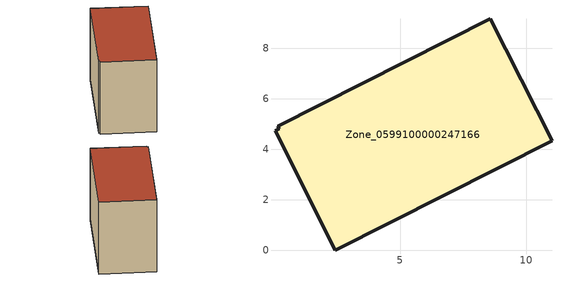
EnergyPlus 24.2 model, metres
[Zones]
Zone_0599100000247166
 floor ground (C_G): 0.05,4.72 0.21,4.8 0.17,4.9 8.57,9.16 11.01,4.34 2.43,0 z3.11
 wall outside (C_F): 11.01,4.34 8.57,9.16 0.17,4.9 0.21,4.8 0.05,4.72 2.43,0 11.01,4.34 z3.11:10.97
 roof outside (C_R): 0.21,4.8 0.05,4.72 2.43,0 11.01,4.34 8.57,9.16 0.17,4.9 z10.97
[BUILDING]
Pand.0599100000247166: North Axis=0; Terrain=City; Loads Convergence Tolerance Value=0.04; Temperature Convergence Tolerance Value=0.4; Solar Distribution=FullExterior; Maximum Number of Warmup Days=25; Minimum Number of Warmup Days=1
[Site:Location]
Rotterdam.The.Hague.AP_ZH_NLD Design_Conditions: Latitude=51.96; Longitude=4.45; Time Zone=1; Elevation=-4.5
[SITE:GROUNDTEMPERATURE:BUILDINGSURFACE]
18, 18, 18, 18, 18, 18, 18, 18, 18, 18, 18, 18
[MATERIAL] Thermal Absorptance=0.9; Solar Absorptance=0.7; Visible Absorptance=0.7
Name | Roughness | Thickness | Conductivity | Density | Specific Heat
G.TI.1975-1991 | MediumSmooth | 0.15 | 0.288461 | 540 | 1210
F.TI.1975-1991 | Rough | 0.3 | 0.230769 | 1920 | 840
R.TI.1975-1991 | MediumRough | 0.2 | 0.153846 | 1500 | 1000
[CONSTRUCTION]
C_G: G.TI.1975-1991
C_F: F.TI.1975-1991
C_R: R.TI.1975-1991
[ZONE]
Zone_0599100000247166: Type=1; Multiplier=1; Ceiling Height=Autocalculate; Volume=Autocalculate; Floor Area=autocalculate; Part of Total Floor Area=Yes
[ZONEINFILTRATION:DESIGNFLOWRATE]
Infil_Zone_0599100000247166: Zone or ZoneList or Space or SpaceList=Zone_0599100000247166; Schedule=AlwaysOn; Design Flow Rate Calculation Method=Flow/Area; Flow Rate per Floor Area=0.003; Constant Term Coefficient=1; Temperature Term Coefficient=0; Velocity Term Coefficient=0; Velocity Squared Term Coefficient=0
[HVACTEMPLATE:ZONE:IDEALLOADSAIRSYSTEM]
Zone_0599100000247166: Maximum Heating Supply Air Temperature=50; Minimum Cooling Supply Air Temperature=13; Maximum Heating Supply Air Humidity Ratio=0.0156; Minimum Cooling Supply Air Humidity Ratio=0.0077; Heating Limit=NoLimit; Cooling Limit=NoLimit; Dehumidification Control Type=ConstantSensibleHeatRatio; Cooling Sensible Heat Ratio=0.7; Dehumidification Setpoint=60; Humidification Control Type=None; Humidification Setpoint=30; Outdoor Air Method=None; Outdoor Air Flow Rate per Person=0.00944; Outdoor Air Flow Rate per Zone Floor Area=0; Outdoor Air Flow Rate per Zone=0; Demand Controlled Ventilation Type=None; Outdoor Air Economizer Type=NoEconomizer; Heat Recovery Type=None; Sensible Heat Recovery Effectiveness=0.7; Latent Heat Recovery Effectiveness=0.65
[ZONECONTROL:THERMOSTAT]
ThermostatControl_Zone_0599100000247166: Zone or ZoneList=Zone_0599100000247166; Control Type Schedule=DualSetpointControlType; Control 1=Thermostat_Zone_0599100000247166; Temperature Difference Between Cutout And Setpoint=0
[THERMOSTATSETPOINT:DUALSETPOINT]
Thermostat_Zone_0599100000247166: Heating Setpoint Temperature Schedule=HeatingSetpoint_Zone_0599100000247166; Cooling Setpoint Temperature Schedule=CoolingSetpoint_Zone_0599100000247166
[SCHEDULE:COMPACT]
HeatingSetpoint_Zone_0599100000247166: Through: 12/31, For: AllDays, Until: 24:00, 21
CoolingSetpoint_Zone_0599100000247166: Through: 12/31, For: AllDays, Until: 24:00, 24
DualSetpointControlType: Through: 12/31, For: AllDays, Until: 24:00, 4
AlwaysOn: Through: 12/31, For: AllDays, Until: 24:00, 1
